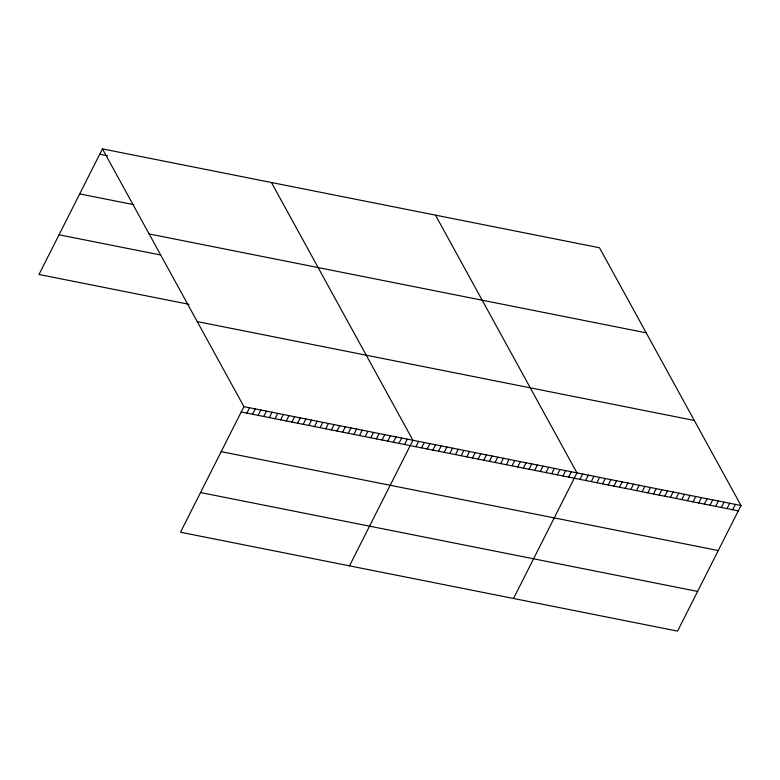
<?xml version="1.0" encoding="UTF-8"?>
<svg xmlns="http://www.w3.org/2000/svg" width="780" height="780" viewBox="0 0 780 780"><rect width="100%" height="100%" fill="white"/><g stroke="black" fill="none" stroke-linecap="round" stroke-linejoin="round"><path stroke-width="1.17" d="M102.433 148.892L243.925 406.653L180.492 532.233L677.567 631.108L741 505.518L599.508 247.767L102.433 148.892L39 274.482L188.848 304.288M246.87 413.107L249.561 407.774M252.506 414.229L255.197 408.895M258.131 415.35L260.832 410.017M263.767 416.471L266.468 411.138M269.402 417.583L272.093 412.25M275.038 418.704L277.729 413.371M280.673 419.825L283.364 414.492M286.299 420.947L289 415.613M291.935 422.068L294.635 416.735M297.57 423.189L300.261 417.856M303.206 424.31L305.897 418.977M308.841 425.431L311.532 420.098M314.467 426.553L317.168 421.219M320.102 427.674L322.793 422.341M325.738 428.795L328.429 423.462M331.373 429.916L334.064 424.583M337.009 431.038L339.7 425.704M342.635 432.149L345.335 426.816M348.27 433.27L350.961 427.937M353.906 434.392L356.596 429.058M359.541 435.513L362.232 430.18M365.167 436.634L367.868 431.301M370.802 437.755L373.503 432.422M376.438 438.877L379.129 433.543M382.073 439.998L384.764 434.665M387.709 441.119L390.4 435.786M393.334 442.24L396.035 436.907M398.97 443.362L401.671 438.029M404.606 444.483L407.296 439.15M349.498 565.851L412.932 440.271L271.44 182.51M415.896 446.726L418.587 441.392M421.551 447.847L424.242 442.514M427.206 448.978L429.907 443.644M432.861 450.099L435.562 444.766M438.516 451.23L441.217 445.897M444.181 452.351L446.872 447.018M449.836 453.473L452.527 448.139M455.491 454.603L458.182 449.27M461.146 455.725L463.837 450.392M466.801 456.856L469.502 451.513M472.456 457.977L475.156 452.644M478.111 459.098L480.811 453.765M483.776 460.229L486.466 454.896M489.43 461.351L492.122 456.017M495.085 462.472L497.776 457.139M500.741 463.603L503.432 458.269M506.395 464.724L509.087 459.391M512.05 465.855L514.751 460.522M517.706 466.976L520.406 461.643M523.37 468.098L526.061 462.764M529.025 469.228L531.716 463.895M534.68 470.35L537.371 465.017M540.335 471.481L543.026 466.148M545.99 472.602L548.681 467.269M551.645 473.723L554.346 468.39M557.3 474.854L560.001 469.521M562.955 475.976L565.656 470.642M568.62 477.106L571.311 471.773M513.533 598.475L576.966 472.894L435.474 215.134M579.93 479.349L582.621 474.016M585.585 480.48L588.276 475.147M591.24 481.601L593.931 476.268M596.895 482.732L599.596 477.389M602.55 483.853L605.251 478.52M608.215 484.975L610.906 479.642M613.87 486.106L616.561 480.773M619.525 487.227L622.216 481.894M625.18 488.348L627.871 483.015M630.835 489.479L633.526 484.146M636.49 490.601L639.191 485.267M642.145 491.731L644.846 486.398M647.809 492.853L650.5 487.519M653.465 493.974L656.155 488.641M659.12 495.105L661.81 489.772M664.774 496.226L667.466 490.893M670.429 497.357L673.12 492.024M676.084 498.478L678.785 493.145M681.74 499.6L684.44 494.267M687.394 500.731L690.095 495.398M693.059 501.852L695.75 496.519M698.714 502.983L701.405 497.64M704.369 504.104L707.06 498.771M710.024 505.225L712.715 499.892M715.679 506.357L718.37 501.023M721.334 507.478L724.035 502.144M726.989 508.599L729.69 503.266M732.654 509.73L735.345 504.397M99.742 154.226L107.63 155.795M79.696 193.908L133.78 204.672M149.126 233.951L646.201 332.826M59.046 234.799L160.446 254.963M197.233 321.594L694.307 420.459M243.925 406.653L741 505.518M241.234 411.986L738.309 510.851M221.189 451.669L718.263 550.534M200.538 492.55L697.603 591.425"/></g></svg>
